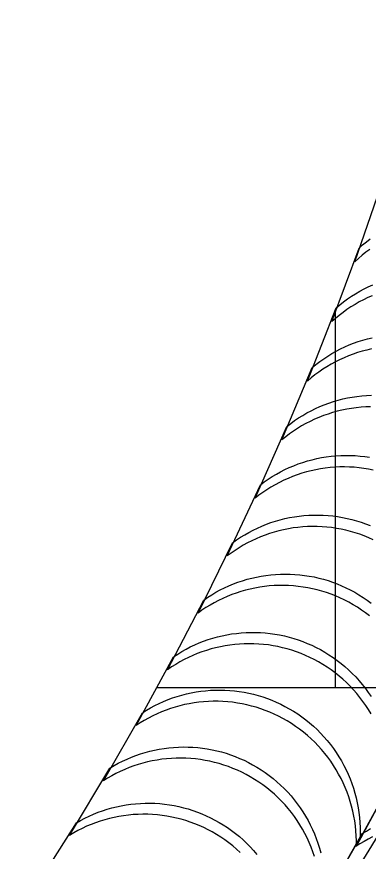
# Model space of a CAD drawing. Header units: metres. Extents: x -22.9 to 22.9, y -22.9 to 22.9.
# Drawn here: x 16.26 to 18.51, y -10.65 to -5.33 of the extents above; entities that cross this region are included whole.
import ezdxf

# ---------------------------------------------------------------- set-up
doc = ezdxf.new("R2010")
doc.units = ezdxf.units.M
for name, color, linetype in [('OBSERVED_CIRCULAR_SCAN', 3, 'Continuous'), ('SCAN_FOOTPRINTS', 5, 'Continuous'), ('TANK_BOUNDARY', 7, 'Continuous')]:
    doc.layers.add(name, color=color, linetype=linetype)

msp = doc.modelspace()

# ---------------------------------------------------------------- linework, layer by layer
at = {"layer": 'OBSERVED_CIRCULAR_SCAN'}
for p, q in [((18.288, -7.201), (18.288, -9.6012)), ((17.1514, -9.6012), (19.117, -9.6012)), ((17.3146, -12.5798), (19.0693, -9.7163))]:
    msp.add_line(p, q, dxfattribs=at)
at = {"layer": 'SCAN_FOOTPRINTS'}
for points in [[(18.509, -6.8106), (18.4843, -6.829), (18.4603, -6.8483), (18.437, -6.8684), (18.4143, -6.8893), (18.5777, -6.4167)], [(18.525, -7.1055), (18.4968, -7.1179), (18.4691, -7.1313), (18.4419, -7.1457), (18.4151, -7.1609), (18.3889, -7.1771), (18.3633, -7.1942), (18.3382, -7.2121), (18.3138, -7.2309), (18.2901, -7.2505), (18.267, -7.2709), (18.4402, -6.8018), (18.4402, -6.8018), (18.4633, -6.7814), (18.487, -6.7618), (18.5114, -6.7431)], [(18.5204, -7.445), (18.4904, -7.4518), (18.4606, -7.4597), (18.4311, -7.4686), (18.402, -7.4785), (18.3732, -7.4893), (18.3447, -7.5012), (18.3167, -7.514), (18.2892, -7.5278), (18.2622, -7.5425), (18.2356, -7.5581), (18.2096, -7.5747), (18.1842, -7.5921), (18.1594, -7.6103), (18.1353, -7.6294), (18.1118, -7.6493), (18.2947, -7.184), (18.2947, -7.184), (18.3182, -7.1641), (18.3423, -7.145), (18.3671, -7.1267), (18.3925, -7.1093), (18.4185, -7.0928), (18.4451, -7.0772), (18.4721, -7.0624), (18.4996, -7.0487), (18.5276, -7.0358)], [(18.5145, -7.8132), (18.4837, -7.8142), (18.453, -7.8162), (18.4224, -7.8193), (18.3919, -7.8235), (18.3615, -7.8286), (18.3314, -7.8349), (18.3014, -7.8421), (18.2718, -7.8504), (18.2424, -7.8597), (18.2134, -7.8699), (18.1847, -7.8812), (18.1565, -7.8934), (18.1286, -7.9066), (18.1013, -7.9208), (18.0744, -7.9359), (18.0481, -7.9518), (18.0224, -7.9687), (17.9972, -7.9865), (17.9726, -8.0051), (17.9487, -8.0245), (18.1413, -7.563), (18.1413, -7.563), (18.1652, -7.5436), (18.1897, -7.525), (18.2149, -7.5073), (18.2407, -7.4904), (18.267, -7.4744), (18.2938, -7.4594), (18.3212, -7.4452), (18.349, -7.432), (18.3773, -7.4198), (18.4059, -7.4085), (18.4349, -7.3982), (18.4643, -7.3889), (18.494, -7.3807), (18.5239, -7.3734)], [(18.5313, -8.2166), (18.5011, -8.2106), (18.4707, -8.2057), (18.4402, -8.2019), (18.4095, -8.1991), (18.3788, -8.1973), (18.348, -8.1966), (18.3172, -8.197), (18.2864, -8.1984), (18.2557, -8.2009), (18.2251, -8.2044), (18.1947, -8.2089), (18.1644, -8.2145), (18.1343, -8.2212), (18.1045, -8.2288), (18.0749, -8.2375), (18.0457, -8.2471), (18.0168, -8.2578), (17.9883, -8.2695), (17.9602, -8.2821), (17.9326, -8.2957), (17.9054, -8.3102), (17.8788, -8.3256), (17.8527, -8.3419), (17.8271, -8.3591), (17.8022, -8.3772), (17.7779, -8.3961), (17.98, -7.9388), (17.98, -7.9388), (18.0043, -7.9199), (18.0292, -7.9018), (18.0548, -7.8846), (18.0809, -7.8683), (18.1075, -7.8528), (18.1347, -7.8383), (18.1623, -7.8247), (18.1904, -7.8121), (18.2189, -7.8005), (18.2478, -7.7898), (18.277, -7.7801), (18.3066, -7.7715), (18.3364, -7.7638), (18.3665, -7.7572), (18.3968, -7.7516), (18.4272, -7.747), (18.4578, -7.7435), (18.4885, -7.7411), (18.5193, -7.7397)], [(18.5306, -8.6608), (18.5025, -8.6483), (18.474, -8.6367), (18.4451, -8.6261), (18.4158, -8.6165), (18.3862, -8.6079), (18.3564, -8.6003), (18.3263, -8.5937), (18.296, -8.5882), (18.2655, -8.5837), (18.2349, -8.5803), (18.2042, -8.5779), (18.1735, -8.5766), (18.1427, -8.5763), (18.1119, -8.5771), (18.0812, -8.5789), (18.0505, -8.5818), (18.02, -8.5857), (17.9896, -8.5906), (17.9594, -8.5966), (17.9294, -8.6037), (17.8997, -8.6117), (17.8702, -8.6208), (17.8411, -8.6308), (17.8124, -8.6419), (17.784, -8.6539), (17.7561, -8.6669), (17.7287, -8.6809), (17.7017, -8.6957), (17.6753, -8.7115), (17.6494, -8.7282), (17.6241, -8.7458), (17.5994, -8.7642), (17.811, -8.3111), (17.811, -8.3111), (17.8357, -8.2927), (17.861, -8.2752), (17.8868, -8.2585), (17.9133, -8.2427), (17.9402, -8.2278), (17.9677, -8.2139), (17.9956, -8.2009), (18.024, -8.1889), (18.0527, -8.1778), (18.0818, -8.1677), (18.1112, -8.1587), (18.141, -8.1506), (18.1709, -8.1436), (18.2011, -8.1376), (18.2315, -8.1326), (18.2621, -8.1287), (18.2927, -8.1259), (18.3235, -8.124), (18.3543, -8.1233), (18.385, -8.1235), (18.4158, -8.1249), (18.4465, -8.1273), (18.4771, -8.1307), (18.5076, -8.1352)], [(18.5074, -9.1462), (18.4821, -9.1269), (18.4562, -9.1085), (18.4296, -9.091), (18.4024, -9.0745), (18.3747, -9.059), (18.3464, -9.0444), (18.3186, -9.0313), (18.2903, -9.0191), (18.2616, -9.0079), (18.2326, -8.9977), (18.2032, -8.9885), (18.1735, -8.9803), (18.1435, -8.9731), (18.1134, -8.967), (18.083, -8.9619), (18.0525, -8.9578), (18.0218, -8.9548), (17.9911, -8.9528), (17.9603, -8.9519), (17.9295, -8.952), (17.8988, -8.9532), (17.8681, -8.9554), (17.8374, -8.9587), (17.807, -8.963), (17.7766, -8.9684), (17.7465, -8.9748), (17.7166, -8.9822), (17.687, -8.9907), (17.6577, -9.0001), (17.6288, -9.0106), (17.6002, -9.022), (17.572, -9.0344), (17.5442, -9.0478), (17.517, -9.0621), (17.4902, -9.0773), (17.464, -9.0935), (17.4383, -9.1105), (17.4133, -9.1284), (17.6342, -8.6799), (17.6342, -8.6799), (17.6593, -8.662), (17.6849, -8.645), (17.7112, -8.6288), (17.7379, -8.6136), (17.7652, -8.5993), (17.7929, -8.5859), (17.8211, -8.5735), (17.8497, -8.5621), (17.8787, -8.5516), (17.908, -8.5422), (17.9376, -8.5337), (17.9675, -8.5263), (17.9976, -8.5199), (18.0279, -8.5145), (18.0584, -8.5102), (18.089, -8.5069), (18.1197, -8.5046), (18.1505, -8.5035), (18.1813, -8.5033), (18.2121, -8.5043), (18.2428, -8.5062), (18.2734, -8.5093), (18.304, -8.5133), (18.3343, -8.5185), (18.3645, -8.5246), (18.3944, -8.5318), (18.4241, -8.54), (18.4535, -8.5492), (18.4826, -8.5594), (18.5112, -8.5706)], [(18.5177, -9.7703), (18.5012, -9.7431), (18.4838, -9.7165), (18.4655, -9.6906), (18.4462, -9.6653), (18.4261, -9.6407), (18.4051, -9.6168), (18.3832, -9.5937), (18.3606, -9.5714), (18.3372, -9.5499), (18.3131, -9.5292), (18.2882, -9.5094), (18.2627, -9.4905), (18.2365, -9.4725), (18.2097, -9.4554), (18.1823, -9.4393), (18.1543, -9.4242), (18.1267, -9.4104), (18.0987, -9.3977), (18.0703, -9.3859), (18.0414, -9.3751), (18.0122, -9.3653), (17.9827, -9.3564), (17.9529, -9.3486), (17.9229, -9.3419), (17.8927, -9.3361), (17.8622, -9.3314), (17.8317, -9.3278), (17.801, -9.3251), (17.7702, -9.3236), (17.7394, -9.3231), (17.7086, -9.3236), (17.6779, -9.3252), (17.6472, -9.3278), (17.6166, -9.3315), (17.5862, -9.3363), (17.556, -9.3421), (17.5259, -9.3489), (17.4962, -9.3567), (17.4667, -9.3655), (17.4375, -9.3754), (17.4087, -9.3862), (17.3802, -9.398), (17.3522, -9.4108), (17.3247, -9.4246), (17.2976, -9.4392), (17.271, -9.4548), (17.245, -9.4713), (17.2196, -9.4887), (17.4498, -9.0449), (17.4498, -9.0449), (17.4753, -9.0275), (17.5013, -9.011), (17.5278, -8.9954), (17.5549, -8.9807), (17.5824, -8.967), (17.6105, -8.9542), (17.6389, -8.9424), (17.6677, -8.9315), (17.6969, -8.9217), (17.7264, -8.9129), (17.7562, -8.905), (17.7862, -8.8982), (17.8164, -8.8924), (17.8469, -8.8877), (17.8774, -8.884), (17.9081, -8.8814), (17.9389, -8.8798), (17.9697, -8.8792), (18.0005, -8.8797), (18.0312, -8.8813), (18.0619, -8.8839), (18.0925, -8.8876), (18.1229, -8.8923), (18.1531, -8.898), (18.1832, -8.9048), (18.213, -8.9126), (18.2425, -8.9214), (18.2717, -8.9312), (18.3005, -8.9421), (18.3289, -8.9538), (18.357, -8.9666), (18.3845, -8.9803), (18.4125, -8.9954), (18.4399, -9.0116), (18.4667, -9.0286), (18.4929, -9.0466), (18.5184, -9.0655)], [(18.6625, -10.1721), (18.4231, -10.611), (18.4231, -10.611), (18.4233, -10.5792), (18.4224, -10.5474), (18.4203, -10.5157), (18.4171, -10.4841), (18.4128, -10.4526), (18.4074, -10.4213), (18.4009, -10.3902), (18.3933, -10.3593), (18.3846, -10.3287), (18.3749, -10.2985), (18.3641, -10.2686), (18.3522, -10.2391), (18.3393, -10.2101), (18.3254, -10.1815), (18.3104, -10.1534), (18.2945, -10.1259), (18.2777, -10.099), (18.2599, -10.0726), (18.2411, -10.0469), (18.2215, -10.0219), (18.201, -9.9976), (18.1797, -9.9741), (18.1575, -9.9513), (18.1346, -9.9293), (18.1109, -9.9081), (18.0864, -9.8878), (18.0613, -9.8683), (18.0355, -9.8498), (18.009, -9.8322), (17.9819, -9.8155), (17.9543, -9.7998), (17.927, -9.7855), (17.8993, -9.7722), (17.8711, -9.7598), (17.8425, -9.7484), (17.8135, -9.738), (17.7842, -9.7285), (17.7546, -9.7201), (17.7247, -9.7127), (17.6946, -9.7063), (17.6642, -9.701), (17.6337, -9.6967), (17.6031, -9.6934), (17.5724, -9.6912), (17.5416, -9.6901), (17.5108, -9.69), (17.4801, -9.6909), (17.4493, -9.693), (17.4187, -9.696), (17.3882, -9.7001), (17.3578, -9.7053), (17.3277, -9.7114), (17.2977, -9.7187), (17.268, -9.7269), (17.2387, -9.7361), (17.2096, -9.7464), (17.181, -9.7576), (17.1527, -9.7698), (17.1248, -9.7829), (17.0975, -9.7971), (17.0706, -9.8121), (17.0443, -9.828), (17.0185, -9.8449), (17.2579, -9.4059), (17.2579, -9.4059), (17.2837, -9.3891), (17.31, -9.3731), (17.3369, -9.3581), (17.3643, -9.344), (17.3921, -9.3308), (17.4204, -9.3186), (17.449, -9.3074), (17.4781, -9.2972), (17.5075, -9.2879), (17.5371, -9.2797), (17.5671, -9.2725), (17.5972, -9.2663), (17.6276, -9.2612), (17.6581, -9.2571), (17.6888, -9.254), (17.7195, -9.252), (17.7503, -9.251), (17.7811, -9.2511), (17.8118, -9.2523), (17.8425, -9.2545), (17.8732, -9.2577), (17.9036, -9.262), (17.934, -9.2674), (17.9641, -9.2738), (17.994, -9.2812), (18.0236, -9.2896), (18.0529, -9.299), (18.0819, -9.3094), (18.1105, -9.3208), (18.1387, -9.3332), (18.1665, -9.3466), (18.1937, -9.3608), (18.2214, -9.3765), (18.2484, -9.3932), (18.2749, -9.4108), (18.3007, -9.4294), (18.3258, -9.4488), (18.3503, -9.4692), (18.374, -9.4903), (18.3969, -9.5123), (18.4191, -9.5351), (18.4404, -9.5587), (18.4609, -9.583), (18.4805, -9.608), (18.4993, -9.6337), (18.5171, -9.66)], [(18.1567, -10.6785), (18.1465, -10.6484), (18.1352, -10.6187), (18.1229, -10.5894), (18.1096, -10.5605), (18.0952, -10.5321), (18.0799, -10.5043), (18.0636, -10.477), (18.0464, -10.4503), (18.0282, -10.4242), (18.0091, -10.3988), (17.9891, -10.3741), (17.9682, -10.3501), (17.9466, -10.3269), (17.9241, -10.3044), (17.9008, -10.2827), (17.8768, -10.2619), (17.8521, -10.242), (17.8266, -10.2229), (17.8006, -10.2047), (17.7739, -10.1875), (17.7466, -10.1712), (17.7196, -10.1563), (17.6921, -10.1424), (17.6642, -10.1295), (17.6358, -10.1175), (17.6071, -10.1064), (17.578, -10.0964), (17.5485, -10.0874), (17.5188, -10.0793), (17.4888, -10.0724), (17.4586, -10.0664), (17.4282, -10.0614), (17.3977, -10.0576), (17.367, -10.0547), (17.3362, -10.0529), (17.3055, -10.0522), (17.2747, -10.0525), (17.2439, -10.0539), (17.2132, -10.0563), (17.1826, -10.0598), (17.1522, -10.0643), (17.1219, -10.0698), (17.0918, -10.0764), (17.0619, -10.084), (17.0324, -10.0926), (17.0031, -10.1023), (16.9742, -10.1129), (16.9457, -10.1245), (16.9176, -10.1371), (16.89, -10.1506), (16.8628, -10.1651), (16.8361, -10.1805), (16.81, -10.1968), (17.0585, -9.7629), (17.0585, -9.7629), (17.0846, -9.7466), (17.1113, -9.7312), (17.1385, -9.7167), (17.1661, -9.7032), (17.1942, -9.6906), (17.2227, -9.679), (17.2516, -9.6684), (17.2809, -9.6588), (17.3104, -9.6501), (17.3403, -9.6425), (17.3704, -9.6359), (17.4007, -9.6304), (17.4311, -9.6259), (17.4617, -9.6224), (17.4924, -9.62), (17.5232, -9.6186), (17.554, -9.6183), (17.5847, -9.619), (17.6155, -9.6208), (17.6461, -9.6237), (17.6767, -9.6276), (17.7071, -9.6325), (17.7373, -9.6385), (17.7673, -9.6455), (17.797, -9.6535), (17.8265, -9.6625), (17.8556, -9.6726), (17.8843, -9.6836), (17.9127, -9.6956), (17.9406, -9.7086), (17.9681, -9.7225), (17.9951, -9.7373), (18.0224, -9.7536), (18.0491, -9.7708), (18.0751, -9.789), (18.1006, -9.8081), (18.1253, -9.828), (18.1493, -9.8489), (18.1726, -9.8705), (18.1951, -9.893), (18.2167, -9.9162), (18.2376, -9.9402), (18.2576, -9.965), (18.2767, -9.9904), (18.2949, -10.0164), (18.3121, -10.0431), (18.3284, -10.0704), (18.3437, -10.0983), (18.3581, -10.1266), (18.3714, -10.1555), (18.3837, -10.1848), (18.395, -10.2145), (18.4051, -10.2446), (18.4143, -10.2751), (18.4223, -10.3058), (18.4293, -10.3369), (18.4351, -10.3681), (18.4399, -10.3995), (18.4435, -10.4311), (18.446, -10.4628), (18.4474, -10.4945), (18.4477, -10.5263), (18.4469, -10.5581), (18.1984, -10.992)], [(17.683, -10.6529), (17.6594, -10.6316), (17.6351, -10.6111), (17.6101, -10.5915), (17.5844, -10.5728), (17.5581, -10.555), (17.5311, -10.5382), (17.5045, -10.5228), (17.4773, -10.5083), (17.4496, -10.4948), (17.4215, -10.4822), (17.393, -10.4705), (17.3641, -10.4599), (17.3349, -10.4503), (17.3053, -10.4416), (17.2755, -10.434), (17.2454, -10.4274), (17.2151, -10.4218), (17.1847, -10.4173), (17.1541, -10.4138), (17.1234, -10.4114), (17.0926, -10.41), (17.0618, -10.4097), (17.031, -10.4104), (17.0003, -10.4122), (16.9696, -10.415), (16.9391, -10.4189), (16.9087, -10.4238), (16.8785, -10.4298), (16.8485, -10.4368), (16.8187, -10.4448), (16.7893, -10.4538), (16.7602, -10.4638), (16.7314, -10.4749), (16.7031, -10.4868), (16.6751, -10.4998), (16.6477, -10.5137), (16.6207, -10.5285), (16.5942, -10.5443), (16.8517, -10.1157), (16.8517, -10.1157), (16.8781, -10.0999), (16.9051, -10.0851), (16.9326, -10.0712), (16.9605, -10.0582), (16.9889, -10.0462), (17.0176, -10.0352), (17.0468, -10.0252), (17.0762, -10.0162), (17.1059, -10.0082), (17.1359, -10.0012), (17.1661, -9.9952), (17.1965, -9.9903), (17.2271, -9.9864), (17.2577, -9.9836), (17.2885, -9.9818), (17.3193, -9.9811), (17.3501, -9.9814), (17.3808, -9.9828), (17.4115, -9.9852), (17.4421, -9.9887), (17.4726, -9.9932), (17.5029, -9.9988), (17.5329, -10.0054), (17.5628, -10.013), (17.5923, -10.0216), (17.6216, -10.0313), (17.6505, -10.0419), (17.679, -10.0536), (17.7071, -10.0661), (17.7347, -10.0797), (17.7619, -10.0942), (17.7886, -10.1096), (17.8155, -10.1264), (17.8419, -10.1442), (17.8676, -10.1629), (17.8926, -10.1825), (17.9169, -10.203), (17.9405, -10.2243), (17.9633, -10.2464), (17.9853, -10.2694), (18.0065, -10.2931), (18.0268, -10.3175), (18.0463, -10.3426), (18.0649, -10.3684), (18.0825, -10.3949), (18.0992, -10.4219), (18.1149, -10.4495), (18.1297, -10.4777), (18.1434, -10.5064), (18.1561, -10.5355), (18.1678, -10.5651), (18.1785, -10.595), (18.188, -10.6253), (18.1965, -10.6559)], [(18.5268, -10.5538), (18.4994, -10.5679), (18.4726, -10.5829), (18.4462, -10.5989), (18.4204, -10.6157), (18.6599, -10.1768)], [(16.3713, -10.8872), (16.6376, -10.4641), (16.6376, -10.4641), (16.6644, -10.4489), (16.6917, -10.4346), (16.7194, -10.4213), (16.7476, -10.4089), (16.7762, -10.3975), (16.8052, -10.3871), (16.8345, -10.3777), (16.8641, -10.3693), (16.894, -10.3619), (16.9242, -10.3555), (16.9545, -10.3502), (16.985, -10.3459), (17.0156, -10.3427), (17.0463, -10.3405), (17.0771, -10.3393), (17.1079, -10.3392), (17.1387, -10.3402), (17.1694, -10.3422), (17.2, -10.3453), (17.2305, -10.3494), (17.2609, -10.3546), (17.2911, -10.3608), (17.321, -10.368), (17.3507, -10.3762), (17.38, -10.3855), (17.4091, -10.3957), (17.4377, -10.407), (17.466, -10.4192), (17.4938, -10.4323), (17.5212, -10.4465), (17.5481, -10.4615), (17.5744, -10.4774), (17.601, -10.4949), (17.627, -10.5132), (17.6523, -10.5324), (17.6769, -10.5525), (17.7008, -10.5735), (17.7239, -10.5953), (17.7463, -10.6179), (17.7678, -10.6413), (17.7885, -10.6654)], [(18.2131, -10.9677), (18.461, -10.5334), (18.461, -10.5334), (18.4871, -10.5171), (18.5137, -10.5017)]]:
    msp.add_lwpolyline(points, dxfattribs=at)
at = {"layer": 'TANK_BOUNDARY'}
msp.add_circle((0, 0), 22.86, dxfattribs=at)

doc.saveas('drawing.dxf')
